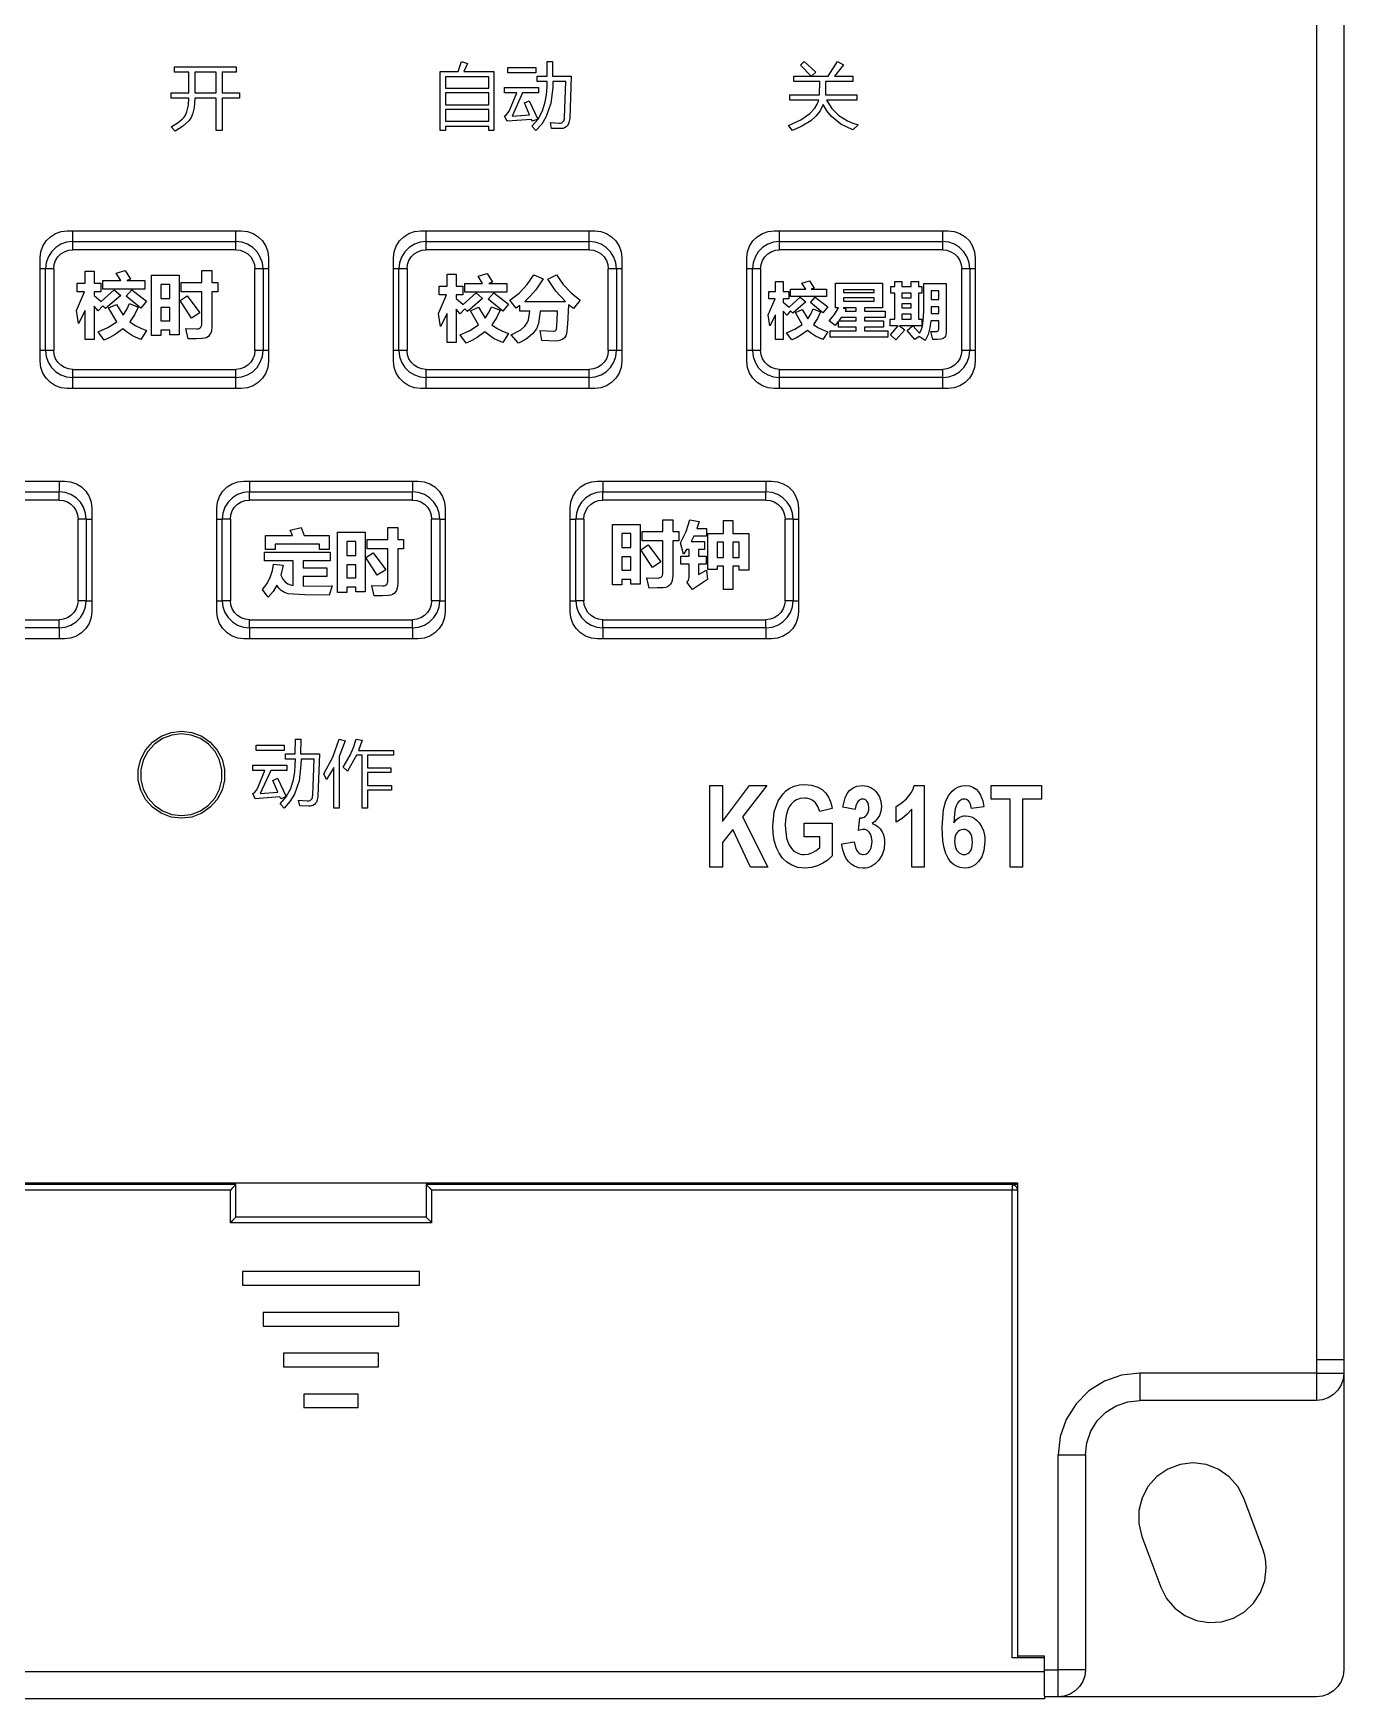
# Model space of a CAD drawing. Header units: millimetres. Extents: x 0 to 75, y 0 to 121.
# Drawn here: x 26.3 to 74.5, y 0 to 61.2 of the extents above; entities that cross this region are included whole.
import ezdxf

# ---------------------------------------------------------------- set-up
doc = ezdxf.new("R2010")
doc.units = ezdxf.units.MM

# ---------------------------------------------------------------- blocks, each defined once
blk = doc.blocks.new('CHINT_4c5fe683b9055cad9b0f251899391779_FACE_0')
at = {"color": 141, "linetype": 'Continuous', "true_color": 0x40d9ff}
for p, q in [((27.75, 53.567), (33.75, 53.567)), ((33.75, 53.267), (27.75, 53.267)), ((40.75, 53.567), (46.75, 53.567)), ((46.75, 53.267), (40.75, 53.267)), ((53.75, 53.567), (59.75, 53.567)), ((59.75, 53.267), (53.75, 53.267)), ((26.75, 49.567), (26.75, 52.567)), ((27.05, 52.567), (27.05, 49.567)), ((34.45, 49.567), (34.45, 52.567)), ((34.75, 52.567), (34.75, 49.567)), ((39.75, 49.567), (39.75, 52.567)), ((40.05, 52.567), (40.05, 49.567)), ((47.45, 49.567), (47.45, 52.567)), ((47.75, 52.567), (47.75, 49.567)), ((52.75, 49.567), (52.75, 52.567)), ((53.05, 52.567), (53.05, 49.567)), ((60.45, 49.567), (60.45, 52.567)), ((60.75, 52.567), (60.75, 49.567)), ((27.75, 48.867), (33.75, 48.867)), ((33.75, 48.567), (27.75, 48.567)), ((40.75, 48.867), (46.75, 48.867)), ((46.75, 48.567), (40.75, 48.567)), ((53.75, 48.867), (59.75, 48.867)), ((59.75, 48.567), (53.75, 48.567)), ((21.25, 44.367), (27.25, 44.367)), ((34.25, 44.367), (40.25, 44.367)), ((47.25, 44.367), (53.25, 44.367)), ((27.25, 44.067), (21.25, 44.067)), ((40.25, 44.067), (34.25, 44.067)), ((53.25, 44.067), (47.25, 44.067)), ((27.95, 40.367), (27.95, 43.367)), ((28.25, 43.367), (28.25, 40.367)), ((33.25, 40.367), (33.25, 43.367)), ((33.55, 43.367), (33.55, 40.367)), ((40.95, 40.367), (40.95, 43.367)), ((41.25, 43.367), (41.25, 40.367)), ((46.25, 40.367), (46.25, 43.367)), ((46.55, 43.367), (46.55, 40.367)), ((53.95, 40.367), (53.95, 43.367)), ((54.25, 43.367), (54.25, 40.367)), ((21.25, 39.667), (27.25, 39.667)), ((27.25, 39.367), (21.25, 39.367)), ((34.25, 39.667), (40.25, 39.667)), ((40.25, 39.367), (34.25, 39.367)), ((47.25, 39.667), (53.25, 39.667)), ((53.25, 39.367), (47.25, 39.367)), ((73.5, 10.967), (67, 10.967)), ((65, 8.967), (65, 1.067)), ((62.5, 1.567), (62.5, 1.5)), ((11, 1), (63.5, 1)), ((64, 0.067), (63.5, 0.067))]:
    blk.add_line(p, q, dxfattribs=at)
for points in [[(74.5, 96.067), (74.5, 95.4), (74.5, 92.067), (74.5, 12.467), (74.5, 11.967)], [(7.5, 11.967), (1, 11.967), (1, 12.467), (1, 92.067), (73.5, 92.067), (73.5, 12.467), (73.5, 11.967), (67, 11.967)], [(43.245, 59.819), (43.245, 57.648), (43.05, 57.648), (43.05, 57.795), (41.465, 57.795), (41.465, 57.648), (41.27, 57.648), (41.27, 59.819), (41.922, 59.819), (42.05, 60.185), (42.27, 60.118), (42.142, 59.819), (43.245, 59.819)], [(45.392, 59.648), (46.081, 59.648), (46.03, 58.088), (46.002, 57.941), (45.973, 57.873), (45.942, 57.826), (45.898, 57.783), (45.844, 57.751), (45.784, 57.731), (45.742, 57.724), (45.699, 57.722), (45.359, 57.729), (45.318, 57.941), (45.641, 57.917), (45.696, 57.922), (45.738, 57.936), (45.77, 57.956), (45.793, 57.98), (45.811, 58.008), (45.824, 58.039), (45.834, 58.084), (45.838, 58.131), (45.885, 59.453), (45.409, 59.453), (45.404, 59.236), (45.341, 58.658), (45.168, 58.163), (45.001, 57.89), (44.79, 57.648), (44.635, 57.813), (44.865, 58.07), (45.03, 58.373), (45.134, 58.702), (45.178, 58.969), (45.196, 59.24), (45.201, 59.453), (44.831, 59.453), (44.831, 59.648), (45.196, 59.648), (45.199, 60.185), (45.398, 60.185), (45.392, 59.648)], [(56.44, 57.927), (56.635, 57.862), (56.445, 57.673), (56.005, 57.891), (55.659, 58.166), (55.487, 58.374), (55.353, 58.609), (55.241, 58.381), (55.084, 58.181), (54.894, 58.011), (54.571, 57.807), (54.224, 57.648), (54.075, 57.837), (54.535, 58.039), (54.867, 58.274), (55.049, 58.48), (55.13, 58.62), (55.188, 58.77), (54.123, 58.77), (54.123, 58.966), (55.221, 58.966), (55.226, 59.453), (54.27, 59.453), (54.27, 59.648), (54.91, 59.648), (54.514, 60.051), (54.654, 60.185), (55.081, 59.798), (54.92, 59.648), (55.532, 59.648), (55.885, 60.185), (56.099, 60.067), (55.776, 59.648), (56.44, 59.648), (56.44, 59.453), (55.444, 59.453), (55.44, 58.966), (56.587, 58.966), (56.587, 58.77), (55.476, 58.77), (55.67, 58.457), (55.935, 58.2), (56.25, 58.008), (56.44, 57.927)], [(33.757, 59.99), (33.757, 59.795), (33.245, 59.795), (33.245, 59.039), (33.879, 59.039), (33.879, 58.844), (33.245, 58.844), (33.245, 57.648), (33.026, 57.648), (33.026, 58.844), (32.244, 58.844), (32.214, 58.482), (32.17, 58.288), (32.106, 58.136), (32.019, 58.007), (31.783, 57.794), (31.514, 57.624), (31.367, 57.789), (31.63, 57.947), (31.778, 58.07), (31.846, 58.145), (31.898, 58.22), (31.953, 58.334), (32.008, 58.586), (32.024, 58.844), (31.367, 58.844), (31.367, 59.039), (32.026, 59.039), (32.026, 59.795), (31.489, 59.795), (31.489, 59.99), (33.757, 59.99)], [(33.026, 59.039), (33.026, 59.795), (32.245, 59.795), (32.245, 59.039), (33.026, 59.039)], [(43.05, 59.624), (41.465, 59.624), (41.465, 59.209), (43.05, 59.209), (43.05, 59.624)], [(43.757, 59.966), (44.782, 59.966), (44.782, 59.77), (43.757, 59.77), (43.757, 59.966)], [(41.465, 58.6), (43.05, 58.6), (43.05, 59.039), (41.465, 59.039), (41.465, 58.6)], [(44.081, 59.039), (43.635, 59.039), (43.635, 59.234), (44.879, 59.234), (44.879, 59.039), (44.3, 59.039), (43.91, 58.185), (44.557, 58.234), (44.367, 58.666), (44.538, 58.746), (44.855, 58.075), (44.66, 57.99), (44.623, 58.063), (43.726, 57.99), (43.635, 58.185), (43.711, 58.241), (43.771, 58.313), (43.818, 58.394), (44.081, 59.039)], [(41.465, 57.99), (43.05, 57.99), (43.05, 58.429), (41.465, 58.429), (41.465, 57.99)], [(27.327, 53.942), (27.55, 53.967), (33.95, 53.967), (34.173, 53.942), (34.384, 53.868), (34.573, 53.749), (34.732, 53.591), (34.851, 53.401), (34.925, 53.19), (34.95, 52.967), (34.95, 49.167), (34.925, 48.945), (34.851, 48.733), (34.732, 48.544), (34.573, 48.385), (34.384, 48.266), (34.173, 48.192), (33.95, 48.167), (27.55, 48.167), (27.327, 48.192), (27.116, 48.266), (26.927, 48.385), (26.768, 48.544), (26.649, 48.733), (26.575, 48.945), (26.55, 49.167), (26.55, 52.967), (26.575, 53.19), (26.649, 53.401), (26.768, 53.591), (26.927, 53.749), (27.116, 53.868), (27.327, 53.942)], [(27.75, 53.567), (27.75, 53.678), (27.75, 53.784), (27.75, 53.879), (27.75, 53.958), (27.75, 53.967)], [(33.75, 53.567), (33.75, 53.678), (33.75, 53.784), (33.75, 53.879), (33.75, 53.958), (33.75, 53.967)], [(40.327, 53.942), (40.55, 53.967), (46.95, 53.967), (47.173, 53.942), (47.384, 53.868), (47.573, 53.749), (47.732, 53.591), (47.851, 53.401), (47.925, 53.19), (47.95, 52.967), (47.95, 49.167), (47.925, 48.945), (47.851, 48.733), (47.732, 48.544), (47.573, 48.385), (47.384, 48.266), (47.173, 48.192), (46.95, 48.167), (40.55, 48.167), (40.327, 48.192), (40.116, 48.266), (39.927, 48.385), (39.768, 48.544), (39.649, 48.733), (39.575, 48.945), (39.55, 49.167), (39.55, 52.967), (39.575, 53.19), (39.649, 53.401), (39.768, 53.591), (39.927, 53.749), (40.116, 53.868), (40.327, 53.942)], [(40.75, 53.567), (40.75, 53.678), (40.75, 53.784), (40.75, 53.879), (40.75, 53.958), (40.75, 53.967)], [(46.75, 53.567), (46.75, 53.678), (46.75, 53.784), (46.75, 53.879), (46.75, 53.958), (46.75, 53.967)], [(53.327, 53.942), (53.55, 53.967), (59.95, 53.967), (60.173, 53.942), (60.384, 53.868), (60.573, 53.749), (60.732, 53.591), (60.851, 53.401), (60.925, 53.19), (60.95, 52.967), (60.95, 49.167), (60.925, 48.945), (60.851, 48.733), (60.732, 48.544), (60.573, 48.385), (60.384, 48.266), (60.173, 48.192), (59.95, 48.167), (53.55, 48.167), (53.327, 48.192), (53.116, 48.266), (52.927, 48.385), (52.768, 48.544), (52.649, 48.733), (52.575, 48.945), (52.55, 49.167), (52.55, 52.967), (52.575, 53.19), (52.649, 53.401), (52.768, 53.591), (52.927, 53.749), (53.116, 53.868), (53.327, 53.942)], [(53.75, 53.567), (53.75, 53.678), (53.75, 53.784), (53.75, 53.879), (53.75, 53.958), (53.75, 53.967)], [(59.75, 53.567), (59.75, 53.678), (59.75, 53.784), (59.75, 53.879), (59.75, 53.958), (59.75, 53.967)], [(27.75, 53.567), (27.527, 53.542), (27.316, 53.468), (27.127, 53.349), (26.968, 53.191), (26.849, 53.001), (26.775, 52.79), (26.75, 52.567)], [(27.05, 52.567), (27.068, 52.723), (27.119, 52.871), (27.203, 53.004), (27.314, 53.114), (27.446, 53.198), (27.594, 53.25), (27.75, 53.267)], [(27.75, 53.267), (27.75, 53.334), (27.75, 53.397), (27.75, 53.454), (27.75, 53.502), (27.75, 53.537), (27.75, 53.56), (27.75, 53.567)], [(34.75, 52.567), (34.725, 52.79), (34.651, 53.001), (34.532, 53.191), (34.373, 53.349), (34.184, 53.468), (33.973, 53.542), (33.75, 53.567)], [(33.75, 53.267), (33.75, 53.334), (33.75, 53.397), (33.75, 53.454), (33.75, 53.502), (33.75, 53.537), (33.75, 53.56), (33.75, 53.567)], [(33.75, 53.267), (33.906, 53.25), (34.054, 53.198), (34.186, 53.114), (34.297, 53.004), (34.381, 52.871), (34.432, 52.723), (34.45, 52.567)], [(40.75, 53.567), (40.527, 53.542), (40.316, 53.468), (40.127, 53.349), (39.968, 53.191), (39.849, 53.001), (39.775, 52.79), (39.75, 52.567)], [(40.05, 52.567), (40.068, 52.723), (40.119, 52.871), (40.203, 53.004), (40.314, 53.114), (40.446, 53.198), (40.594, 53.25), (40.75, 53.267)], [(40.75, 53.267), (40.75, 53.334), (40.75, 53.397), (40.75, 53.454), (40.75, 53.502), (40.75, 53.537), (40.75, 53.56), (40.75, 53.567)], [(47.75, 52.567), (47.725, 52.79), (47.651, 53.001), (47.532, 53.191), (47.373, 53.349), (47.184, 53.468), (46.973, 53.542), (46.75, 53.567)], [(46.75, 53.267), (46.75, 53.334), (46.75, 53.397), (46.75, 53.454), (46.75, 53.502), (46.75, 53.537), (46.75, 53.56), (46.75, 53.567)], [(46.75, 53.267), (46.906, 53.25), (47.054, 53.198), (47.186, 53.114), (47.297, 53.004), (47.381, 52.871), (47.432, 52.723), (47.45, 52.567)], [(53.75, 53.567), (53.527, 53.542), (53.316, 53.468), (53.127, 53.349), (52.968, 53.191), (52.849, 53.001), (52.775, 52.79), (52.75, 52.567)], [(53.05, 52.567), (53.068, 52.723), (53.119, 52.871), (53.203, 53.004), (53.314, 53.114), (53.446, 53.198), (53.594, 53.25), (53.75, 53.267)], [(53.75, 53.267), (53.75, 53.334), (53.75, 53.397), (53.75, 53.454), (53.75, 53.502), (53.75, 53.537), (53.75, 53.56), (53.75, 53.567)], [(60.75, 52.567), (60.725, 52.79), (60.651, 53.001), (60.532, 53.191), (60.373, 53.349), (60.184, 53.468), (59.973, 53.542), (59.75, 53.567)], [(59.75, 53.267), (59.75, 53.334), (59.75, 53.397), (59.75, 53.454), (59.75, 53.502), (59.75, 53.537), (59.75, 53.56), (59.75, 53.567)], [(59.75, 53.267), (59.906, 53.25), (60.054, 53.198), (60.186, 53.114), (60.297, 53.004), (60.381, 52.871), (60.432, 52.723), (60.45, 52.567)], [(26.75, 52.567), (26.639, 52.567), (26.55, 52.567)], [(27.05, 52.567), (26.983, 52.567), (26.92, 52.567), (26.863, 52.567), (26.815, 52.567), (26.78, 52.567), (26.758, 52.567), (26.75, 52.567)], [(27.968, 50.555), (27.885, 51.032), (28.186, 51.726), (27.911, 51.726), (27.911, 52.043), (28.21, 52.043), (28.21, 52.482), (28.536, 52.482), (28.536, 52.043), (28.786, 52.043), (28.786, 51.726), (28.536, 51.726), (28.536, 51.586), (28.795, 51.372), (29.28, 51.799), (29.514, 51.593), (28.961, 51.111), (28.858, 51.213), (28.691, 51.019), (28.536, 51.195), (28.536, 49.97), (28.21, 49.97), (28.21, 51.033), (27.968, 50.555)], [(29.744, 52.14), (30.406, 52.14), (30.406, 51.823), (28.858, 51.823), (28.858, 52.14), (29.515, 52.14), (29.349, 52.406), (29.681, 52.506), (29.874, 52.184), (29.744, 52.14)], [(30.651, 52.336), (31.664, 52.336), (31.664, 50.14), (31.325, 50.14), (31.325, 50.311), (30.99, 50.311), (30.99, 50.116), (30.651, 50.116), (30.651, 52.336)], [(32.868, 52.506), (32.868, 52.067), (33.084, 52.067), (33.084, 51.726), (32.868, 51.726), (32.868, 50.446), (32.849, 50.274), (32.82, 50.193), (32.787, 50.137), (32.739, 50.085), (32.679, 50.044), (32.611, 50.017), (32.517, 50.001), (32.305, 49.996), (31.999, 49.994), (31.911, 50.37), (32.313, 50.36), (32.364, 50.364), (32.405, 50.376), (32.438, 50.396), (32.461, 50.418), (32.477, 50.442), (32.488, 50.469), (32.498, 50.512), (32.5, 50.557), (32.5, 51.726), (31.739, 51.726), (31.739, 52.067), (32.5, 52.067), (32.5, 52.506), (32.868, 52.506)], [(34.75, 52.567), (34.742, 52.567), (34.72, 52.567), (34.685, 52.567), (34.637, 52.567), (34.58, 52.567), (34.517, 52.567), (34.45, 52.567)], [(34.95, 52.567), (34.861, 52.567), (34.75, 52.567)], [(39.75, 52.567), (39.639, 52.567), (39.55, 52.567)], [(40.05, 52.567), (39.983, 52.567), (39.92, 52.567), (39.863, 52.567), (39.815, 52.567), (39.78, 52.567), (39.758, 52.567), (39.75, 52.567)], [(41.851, 51.932), (42.1, 51.932), (42.1, 51.615), (41.851, 51.615), (41.851, 51.475), (42.109, 51.261), (42.594, 51.688), (42.828, 51.482), (42.275, 51), (42.172, 51.102), (42.005, 50.908), (41.851, 51.085), (41.851, 49.859), (41.524, 49.859), (41.524, 50.923), (41.282, 50.444), (41.2, 50.921), (41.501, 51.615), (41.226, 51.615), (41.226, 51.932), (41.524, 51.932), (41.524, 52.371), (41.851, 52.371), (41.851, 51.932)], [(43.058, 52.03), (43.721, 52.03), (43.721, 51.713), (42.172, 51.713), (42.172, 52.03), (42.829, 52.03), (42.664, 52.295), (42.996, 52.396), (43.188, 52.073), (43.058, 52.03)], [(46.081, 51.68), (46.417, 51.414), (46.17, 51.103), (45.986, 51.249), (45.951, 50.534), (45.915, 50.179), (45.883, 50.098), (45.836, 50.031), (45.78, 49.981), (45.698, 49.939), (45.602, 49.915), (45.502, 49.908), (45.002, 49.932), (44.948, 50.298), (45.431, 50.274), (45.465, 50.277), (45.49, 50.285), (45.508, 50.296), (45.521, 50.309), (45.532, 50.325), (45.54, 50.342), (45.572, 50.673), (45.583, 51.005), (44.948, 51.005), (44.88, 50.556), (44.803, 50.367), (44.672, 50.186), (44.479, 50.017), (44.32, 49.917), (44.15, 49.835), (43.883, 50.146), (44.23, 50.329), (44.378, 50.457), (44.466, 50.576), (44.513, 50.698), (44.544, 50.85), (44.561, 51.005), (44.194, 51.005), (44.194, 51.221), (44.063, 51.127), (43.829, 51.414), (44.169, 51.678), (44.466, 51.989), (44.706, 52.347), (45.051, 52.197), (44.788, 51.8), (44.593, 51.575), (44.375, 51.371), (45.88, 51.371), (45.523, 51.752), (45.228, 52.182), (45.547, 52.347), (45.789, 51.993), (46.081, 51.68)], [(47.75, 52.567), (47.742, 52.567), (47.72, 52.567), (47.685, 52.567), (47.637, 52.567), (47.58, 52.567), (47.517, 52.567), (47.45, 52.567)], [(47.95, 52.567), (47.861, 52.567), (47.75, 52.567)], [(52.75, 52.567), (52.639, 52.567), (52.55, 52.567)], [(53.05, 52.567), (52.983, 52.567), (52.92, 52.567), (52.863, 52.567), (52.815, 52.567), (52.78, 52.567), (52.758, 52.567), (52.75, 52.567)], [(53.88, 51.346), (54.1, 51.164), (54.512, 51.527), (54.711, 51.352), (54.241, 50.942), (54.154, 51.029), (54.012, 50.864), (53.88, 51.014), (53.88, 49.972), (53.603, 49.972), (53.603, 50.876), (53.397, 50.47), (53.327, 50.875), (53.583, 51.465), (53.349, 51.465), (53.349, 51.734), (53.603, 51.734), (53.603, 52.107), (53.88, 52.107), (53.88, 51.734), (54.093, 51.734), (54.093, 51.465), (53.88, 51.465), (53.88, 51.346)], [(54.907, 51.817), (55.47, 51.817), (55.47, 51.548), (54.154, 51.548), (54.154, 51.817), (54.712, 51.817), (54.571, 52.043), (54.853, 52.128), (55.017, 51.854), (54.907, 51.817)], [(55.802, 52.045), (57.536, 52.045), (57.536, 51.133), (56.869, 51.133), (56.869, 51.009), (57.63, 51.009), (57.63, 50.781), (56.869, 50.781), (56.869, 50.656), (57.569, 50.656), (57.569, 50.428), (56.869, 50.428), (56.869, 50.283), (57.726, 50.283), (57.726, 50.055), (55.614, 50.055), (55.614, 50.283), (56.563, 50.283), (56.563, 50.428), (55.921, 50.428), (55.921, 50.646), (55.789, 50.487), (55.571, 50.65), (55.766, 50.889), (55.913, 51.133), (55.802, 51.133), (55.802, 52.045)], [(58.251, 51.921), (58.586, 51.921), (58.586, 52.107), (58.859, 52.107), (58.859, 51.921), (58.984, 51.921), (58.984, 51.672), (58.859, 51.672), (58.859, 50.718), (58.984, 50.718), (58.984, 50.47), (58.654, 50.47), (58.895, 50.197), (58.955, 50.308), (59.003, 50.462), (59.034, 50.657), (59.052, 51.014), (59.052, 52.024), (59.876, 52.024), (59.876, 50.222), (59.866, 50.136), (59.852, 50.095), (59.83, 50.058), (59.803, 50.03), (59.772, 50.009), (59.738, 49.994), (59.678, 49.982), (59.561, 49.975), (59.382, 49.972), (59.316, 50.262), (59.506, 50.262), (59.534, 50.265), (59.557, 50.272), (59.572, 50.281), (59.584, 50.293), (59.593, 50.307), (59.599, 50.322), (59.603, 50.344), (59.605, 50.366), (59.605, 50.656), (59.31, 50.656), (59.279, 50.404), (59.211, 50.159), (59.1, 49.931), (58.889, 50.083), (58.73, 49.972), (58.444, 50.299), (58.643, 50.47), (58.161, 50.47), (58.358, 50.32), (58.03, 49.951), (57.825, 50.137), (58.118, 50.47), (57.816, 50.47), (57.816, 50.718), (57.985, 50.718), (57.985, 51.672), (57.845, 51.672), (57.845, 51.921), (57.985, 51.921), (57.985, 52.107), (58.251, 52.107), (58.251, 51.921)], [(60.75, 52.567), (60.742, 52.567), (60.72, 52.567), (60.685, 52.567), (60.637, 52.567), (60.58, 52.567), (60.517, 52.567), (60.45, 52.567)], [(60.95, 52.567), (60.861, 52.567), (60.75, 52.567)], [(30.26, 51.116), (29.717, 51.561), (29.923, 51.799), (30.468, 51.378), (30.26, 51.116)], [(31.325, 51.994), (30.99, 51.994), (30.99, 51.482), (31.325, 51.482), (31.325, 51.994)], [(32.117, 50.75), (31.698, 51.402), (31.965, 51.579), (32.428, 50.953), (32.117, 50.75)], [(43.574, 51.005), (43.031, 51.45), (43.237, 51.688), (43.782, 51.268), (43.574, 51.005)], [(55.345, 50.946), (54.884, 51.325), (55.059, 51.527), (55.522, 51.169), (55.345, 50.946)], [(56.104, 51.796), (56.104, 51.693), (57.234, 51.693), (57.234, 51.796), (56.104, 51.796)], [(57.234, 51.506), (56.104, 51.506), (56.104, 51.382), (57.234, 51.382), (57.234, 51.506)], [(58.586, 51.506), (58.586, 51.672), (58.251, 51.672), (58.251, 51.506), (58.586, 51.506)], [(59.323, 51.755), (59.323, 51.444), (59.605, 51.444), (59.605, 51.755), (59.323, 51.755)], [(29.362, 51.262), (29.611, 50.859), (29.741, 51.067), (29.84, 51.287), (30.157, 51.163), (30.023, 50.874), (29.852, 50.615), (30.042, 50.484), (30.25, 50.382), (30.468, 50.305), (30.257, 49.97), (29.943, 50.11), (29.762, 50.225), (29.596, 50.362), (29.308, 50.147), (29.112, 50.037), (28.907, 49.945), (28.688, 50.256), (29.043, 50.407), (29.367, 50.616), (29.066, 51.129), (29.362, 51.262)], [(30.99, 50.653), (31.325, 50.653), (31.325, 51.14), (30.99, 51.14), (30.99, 50.653)], [(43.782, 50.194), (43.572, 49.859), (43.258, 49.999), (43.077, 50.114), (42.911, 50.251), (42.622, 50.037), (42.426, 49.927), (42.221, 49.835), (42.002, 50.146), (42.358, 50.296), (42.681, 50.505), (42.38, 51.018), (42.677, 51.152), (42.926, 50.748), (43.055, 50.956), (43.155, 51.176), (43.471, 51.053), (43.337, 50.764), (43.166, 50.504), (43.357, 50.373), (43.564, 50.271), (43.782, 50.194)], [(55.522, 50.257), (55.343, 49.972), (55.076, 50.091), (54.922, 50.189), (54.781, 50.305), (54.536, 50.123), (54.37, 50.03), (54.195, 49.951), (54.009, 50.216), (54.311, 50.344), (54.587, 50.521), (54.331, 50.957), (54.582, 51.071), (54.794, 50.728), (54.904, 50.904), (54.989, 51.092), (55.258, 50.987), (55.144, 50.741), (54.999, 50.52), (55.161, 50.409), (55.337, 50.322), (55.522, 50.257)], [(56.161, 51.009), (56.563, 51.009), (56.563, 51.133), (56.085, 51.133), (56.205, 51.086), (56.161, 51.009)], [(58.586, 51.133), (58.586, 51.278), (58.251, 51.278), (58.251, 51.133), (58.586, 51.133)], [(58.586, 50.718), (58.586, 50.905), (58.251, 50.905), (58.251, 50.718), (58.586, 50.718)], [(59.605, 50.926), (59.605, 51.174), (59.323, 51.174), (59.321, 50.926), (59.605, 50.926)], [(56.563, 50.656), (56.563, 50.781), (56.019, 50.781), (55.926, 50.656), (56.563, 50.656)], [(26.75, 49.567), (26.639, 49.567), (26.55, 49.567)], [(26.75, 49.567), (26.775, 49.345), (26.849, 49.133), (26.968, 48.944), (27.127, 48.785), (27.316, 48.666), (27.527, 48.592), (27.75, 48.567)], [(27.05, 49.567), (26.983, 49.567), (26.92, 49.567), (26.863, 49.567), (26.815, 49.567), (26.78, 49.567), (26.758, 49.567), (26.75, 49.567)], [(27.75, 48.867), (27.594, 48.885), (27.446, 48.936), (27.314, 49.02), (27.203, 49.131), (27.119, 49.263), (27.068, 49.411), (27.05, 49.567)], [(33.75, 48.567), (33.973, 48.592), (34.184, 48.666), (34.373, 48.785), (34.532, 48.944), (34.651, 49.133), (34.725, 49.345), (34.75, 49.567)], [(34.45, 49.567), (34.432, 49.411), (34.381, 49.263), (34.297, 49.131), (34.186, 49.02), (34.054, 48.936), (33.906, 48.885), (33.75, 48.867)], [(34.75, 49.567), (34.742, 49.567), (34.72, 49.567), (34.685, 49.567), (34.637, 49.567), (34.58, 49.567), (34.517, 49.567), (34.45, 49.567)], [(34.95, 49.567), (34.861, 49.567), (34.75, 49.567)], [(39.75, 49.567), (39.639, 49.567), (39.55, 49.567)], [(39.75, 49.567), (39.775, 49.345), (39.849, 49.133), (39.968, 48.944), (40.127, 48.785), (40.316, 48.666), (40.527, 48.592), (40.75, 48.567)], [(40.05, 49.567), (39.983, 49.567), (39.92, 49.567), (39.863, 49.567), (39.815, 49.567), (39.78, 49.567), (39.758, 49.567), (39.75, 49.567)], [(40.75, 48.867), (40.594, 48.885), (40.446, 48.936), (40.314, 49.02), (40.203, 49.131), (40.119, 49.263), (40.068, 49.411), (40.05, 49.567)], [(46.75, 48.567), (46.973, 48.592), (47.184, 48.666), (47.373, 48.785), (47.532, 48.944), (47.651, 49.133), (47.725, 49.345), (47.75, 49.567)], [(47.45, 49.567), (47.432, 49.411), (47.381, 49.263), (47.297, 49.131), (47.186, 49.02), (47.054, 48.936), (46.906, 48.885), (46.75, 48.867)], [(47.75, 49.567), (47.742, 49.567), (47.72, 49.567), (47.685, 49.567), (47.637, 49.567), (47.58, 49.567), (47.517, 49.567), (47.45, 49.567)], [(47.95, 49.567), (47.861, 49.567), (47.75, 49.567)], [(52.75, 49.567), (52.639, 49.567), (52.55, 49.567)], [(52.75, 49.567), (52.775, 49.345), (52.849, 49.133), (52.968, 48.944), (53.127, 48.785), (53.316, 48.666), (53.527, 48.592), (53.75, 48.567)], [(53.05, 49.567), (52.983, 49.567), (52.92, 49.567), (52.863, 49.567), (52.815, 49.567), (52.78, 49.567), (52.758, 49.567), (52.75, 49.567)], [(53.75, 48.867), (53.594, 48.885), (53.446, 48.936), (53.314, 49.02), (53.203, 49.131), (53.119, 49.263), (53.068, 49.411), (53.05, 49.567)], [(59.75, 48.567), (59.973, 48.592), (60.184, 48.666), (60.373, 48.785), (60.532, 48.944), (60.651, 49.133), (60.725, 49.345), (60.75, 49.567)], [(60.45, 49.567), (60.432, 49.411), (60.381, 49.263), (60.297, 49.131), (60.186, 49.02), (60.054, 48.936), (59.906, 48.885), (59.75, 48.867)], [(60.75, 49.567), (60.742, 49.567), (60.72, 49.567), (60.685, 49.567), (60.637, 49.567), (60.58, 49.567), (60.517, 49.567), (60.45, 49.567)], [(60.95, 49.567), (60.861, 49.567), (60.75, 49.567)], [(27.75, 48.567), (27.75, 48.575), (27.75, 48.597), (27.75, 48.633), (27.75, 48.68), (27.75, 48.737), (27.75, 48.8), (27.75, 48.867)], [(27.75, 48.167), (27.75, 48.176), (27.75, 48.255), (27.75, 48.35), (27.75, 48.456), (27.75, 48.567)], [(33.75, 48.567), (33.75, 48.575), (33.75, 48.597), (33.75, 48.633), (33.75, 48.68), (33.75, 48.737), (33.75, 48.8), (33.75, 48.867)], [(33.75, 48.167), (33.75, 48.176), (33.75, 48.255), (33.75, 48.35), (33.75, 48.456), (33.75, 48.567)], [(40.75, 48.567), (40.75, 48.575), (40.75, 48.597), (40.75, 48.633), (40.75, 48.68), (40.75, 48.737), (40.75, 48.8), (40.75, 48.867)], [(40.75, 48.167), (40.75, 48.176), (40.75, 48.255), (40.75, 48.35), (40.75, 48.456), (40.75, 48.567)], [(46.75, 48.567), (46.75, 48.575), (46.75, 48.597), (46.75, 48.633), (46.75, 48.68), (46.75, 48.737), (46.75, 48.8), (46.75, 48.867)], [(46.75, 48.167), (46.75, 48.176), (46.75, 48.255), (46.75, 48.35), (46.75, 48.456), (46.75, 48.567)], [(53.75, 48.567), (53.75, 48.575), (53.75, 48.597), (53.75, 48.633), (53.75, 48.68), (53.75, 48.737), (53.75, 48.8), (53.75, 48.867)], [(53.75, 48.167), (53.75, 48.176), (53.75, 48.255), (53.75, 48.35), (53.75, 48.456), (53.75, 48.567)], [(59.75, 48.567), (59.75, 48.575), (59.75, 48.597), (59.75, 48.633), (59.75, 48.68), (59.75, 48.737), (59.75, 48.8), (59.75, 48.867)], [(59.75, 48.167), (59.75, 48.176), (59.75, 48.255), (59.75, 48.35), (59.75, 48.456), (59.75, 48.567)], [(27.673, 38.992), (27.45, 38.967), (21.05, 38.967)], [(21.05, 44.767), (27.45, 44.767), (27.673, 44.742), (27.884, 44.668), (28.073, 44.549), (28.232, 44.391), (28.351, 44.201), (28.425, 43.99), (28.45, 43.767), (28.45, 39.967), (28.425, 39.745), (28.351, 39.533), (28.232, 39.344), (28.073, 39.185), (27.884, 39.066), (27.673, 38.992)], [(27.25, 44.767), (27.25, 44.758), (27.25, 44.679), (27.25, 44.584), (27.25, 44.478), (27.25, 44.367)], [(40.673, 38.992), (40.45, 38.967), (34.05, 38.967), (33.827, 38.992), (33.616, 39.066), (33.427, 39.185), (33.268, 39.344), (33.149, 39.533), (33.075, 39.745), (33.05, 39.967), (33.05, 43.767), (33.075, 43.99), (33.149, 44.201), (33.268, 44.391), (33.427, 44.549), (33.616, 44.668), (33.827, 44.742), (34.05, 44.767), (40.45, 44.767), (40.673, 44.742), (40.884, 44.668), (41.073, 44.549), (41.232, 44.391), (41.351, 44.201), (41.425, 43.99), (41.45, 43.767), (41.45, 39.967), (41.425, 39.745), (41.351, 39.533), (41.232, 39.344), (41.073, 39.185), (40.884, 39.066), (40.673, 38.992)], [(34.25, 44.767), (34.25, 44.758), (34.25, 44.679), (34.25, 44.584), (34.25, 44.478), (34.25, 44.367)], [(40.25, 44.767), (40.25, 44.758), (40.25, 44.679), (40.25, 44.584), (40.25, 44.478), (40.25, 44.367)], [(53.673, 38.992), (53.45, 38.967), (47.05, 38.967), (46.827, 38.992), (46.616, 39.066), (46.427, 39.185), (46.268, 39.344), (46.149, 39.533), (46.075, 39.745), (46.05, 39.967), (46.05, 43.767), (46.075, 43.99), (46.149, 44.201), (46.268, 44.391), (46.427, 44.549), (46.616, 44.668), (46.827, 44.742), (47.05, 44.767), (53.45, 44.767), (53.673, 44.742), (53.884, 44.668), (54.073, 44.549), (54.232, 44.391), (54.351, 44.201), (54.425, 43.99), (54.45, 43.767), (54.45, 39.967), (54.425, 39.745), (54.351, 39.533), (54.232, 39.344), (54.073, 39.185), (53.884, 39.066), (53.673, 38.992)], [(47.25, 44.767), (47.25, 44.758), (47.25, 44.679), (47.25, 44.584), (47.25, 44.478), (47.25, 44.367)], [(53.25, 44.767), (53.25, 44.758), (53.25, 44.679), (53.25, 44.584), (53.25, 44.478), (53.25, 44.367)], [(28.25, 43.367), (28.225, 43.59), (28.151, 43.801), (28.032, 43.991), (27.873, 44.149), (27.684, 44.268), (27.473, 44.342), (27.25, 44.367)], [(27.25, 44.067), (27.25, 44.134), (27.25, 44.197), (27.25, 44.254), (27.25, 44.302), (27.25, 44.337), (27.25, 44.36), (27.25, 44.367)], [(34.25, 44.367), (34.027, 44.342), (33.816, 44.268), (33.627, 44.149), (33.468, 43.991), (33.349, 43.801), (33.275, 43.59), (33.25, 43.367)], [(34.25, 44.067), (34.25, 44.134), (34.25, 44.197), (34.25, 44.254), (34.25, 44.302), (34.25, 44.337), (34.25, 44.36), (34.25, 44.367)], [(41.25, 43.367), (41.225, 43.59), (41.151, 43.801), (41.032, 43.991), (40.873, 44.149), (40.684, 44.268), (40.473, 44.342), (40.25, 44.367)], [(40.25, 44.067), (40.25, 44.134), (40.25, 44.197), (40.25, 44.254), (40.25, 44.302), (40.25, 44.337), (40.25, 44.36), (40.25, 44.367)], [(47.25, 44.367), (47.027, 44.342), (46.816, 44.268), (46.627, 44.149), (46.468, 43.991), (46.349, 43.801), (46.275, 43.59), (46.25, 43.367)], [(47.25, 44.067), (47.25, 44.134), (47.25, 44.197), (47.25, 44.254), (47.25, 44.302), (47.25, 44.337), (47.25, 44.36), (47.25, 44.367)], [(54.25, 43.367), (54.225, 43.59), (54.151, 43.801), (54.032, 43.991), (53.873, 44.149), (53.684, 44.268), (53.473, 44.342), (53.25, 44.367)], [(53.25, 44.067), (53.25, 44.134), (53.25, 44.197), (53.25, 44.254), (53.25, 44.302), (53.25, 44.337), (53.25, 44.36), (53.25, 44.367)], [(27.25, 44.067), (27.406, 44.05), (27.554, 43.998), (27.686, 43.914), (27.797, 43.804), (27.881, 43.671), (27.932, 43.523), (27.95, 43.367)], [(33.55, 43.367), (33.568, 43.523), (33.619, 43.671), (33.703, 43.804), (33.814, 43.914), (33.946, 43.998), (34.094, 44.05), (34.25, 44.067)], [(40.25, 44.067), (40.406, 44.05), (40.554, 43.998), (40.686, 43.914), (40.797, 43.804), (40.881, 43.671), (40.932, 43.523), (40.95, 43.367)], [(46.55, 43.367), (46.568, 43.523), (46.619, 43.671), (46.703, 43.804), (46.814, 43.914), (46.946, 43.998), (47.094, 44.05), (47.25, 44.067)], [(53.25, 44.067), (53.406, 44.05), (53.554, 43.998), (53.686, 43.914), (53.797, 43.804), (53.881, 43.671), (53.932, 43.523), (53.95, 43.367)], [(28.25, 43.367), (28.242, 43.367), (28.22, 43.367), (28.185, 43.367), (28.137, 43.367), (28.08, 43.367), (28.017, 43.367), (27.95, 43.367)], [(28.25, 43.367), (28.361, 43.367), (28.45, 43.367)], [(33.05, 43.367), (33.139, 43.367), (33.25, 43.367)], [(33.55, 43.367), (33.483, 43.367), (33.42, 43.367), (33.363, 43.367), (33.315, 43.367), (33.28, 43.367), (33.258, 43.367), (33.25, 43.367)], [(35.196, 42.447), (35.196, 42.252), (34.841, 42.252), (34.841, 42.764), (35.832, 42.764), (35.754, 42.964), (36.148, 43.057), (36.258, 42.764), (37.187, 42.764), (37.187, 42.252), (36.832, 42.252), (36.832, 42.447), (35.196, 42.447)], [(38.501, 40.691), (38.162, 40.691), (38.162, 40.862), (37.827, 40.862), (37.827, 40.667), (37.488, 40.667), (37.488, 42.886), (38.501, 42.886), (38.501, 40.691)], [(39.705, 43.057), (39.705, 42.618), (39.921, 42.618), (39.921, 42.276), (39.705, 42.276), (39.705, 40.997), (39.686, 40.825), (39.657, 40.743), (39.624, 40.688), (39.576, 40.636), (39.515, 40.594), (39.448, 40.567), (39.354, 40.552), (39.142, 40.546), (38.835, 40.545), (38.748, 40.921), (39.149, 40.91), (39.201, 40.915), (39.242, 40.927), (39.275, 40.946), (39.298, 40.968), (39.314, 40.993), (39.325, 41.02), (39.335, 41.063), (39.337, 41.107), (39.337, 42.276), (38.576, 42.276), (38.576, 42.618), (39.337, 42.618), (39.337, 43.057), (39.705, 43.057)], [(41.25, 43.367), (41.242, 43.367), (41.22, 43.367), (41.185, 43.367), (41.137, 43.367), (41.08, 43.367), (41.017, 43.367), (40.95, 43.367)], [(41.25, 43.367), (41.361, 43.367), (41.45, 43.367)], [(46.05, 43.367), (46.139, 43.367), (46.25, 43.367)], [(46.55, 43.367), (46.483, 43.367), (46.42, 43.367), (46.363, 43.367), (46.315, 43.367), (46.28, 43.367), (46.258, 43.367), (46.25, 43.367)], [(47.605, 40.954), (47.605, 43.174), (48.619, 43.174), (48.619, 40.978), (48.279, 40.978), (48.279, 41.149), (47.945, 41.149), (47.945, 40.954), (47.605, 40.954)], [(48.866, 41.208), (49.267, 41.198), (49.319, 41.202), (49.359, 41.214), (49.393, 41.234), (49.416, 41.256), (49.432, 41.28), (49.443, 41.307), (49.452, 41.35), (49.455, 41.395), (49.455, 42.564), (48.694, 42.564), (48.694, 42.905), (49.455, 42.905), (49.455, 43.344), (49.823, 43.344), (49.823, 42.905), (50.039, 42.905), (50.039, 42.564), (49.823, 42.564), (49.823, 41.284), (49.804, 41.112), (49.775, 41.031), (49.742, 40.975), (49.693, 40.923), (49.633, 40.882), (49.565, 40.854), (49.472, 40.839), (49.26, 40.834), (48.953, 40.832), (48.866, 41.208)], [(50.42, 41.224), (50.422, 41.283), (50.422, 41.71), (50.121, 41.71), (50.121, 42.003), (50.422, 42.003), (50.422, 42.247), (50.33, 42.247), (50.214, 42.076), (50.111, 42.491), (50.31, 42.905), (50.443, 43.344), (50.79, 43.277), (50.706, 43.027), (51.06, 43.027), (51.06, 42.735), (50.591, 42.735), (50.499, 42.539), (50.988, 42.539), (50.988, 42.247), (50.772, 42.247), (50.772, 42.003), (51.045, 42.003), (51.045, 41.71), (50.772, 41.71), (50.772, 41.328), (51.065, 41.491), (51.096, 41.149), (50.543, 40.783), (50.342, 41.046), (50.383, 41.102), (50.409, 41.166), (50.42, 41.224)], [(51.685, 42.832), (51.685, 43.32), (52.035, 43.32), (52.035, 42.832), (52.614, 42.832), (52.614, 41.491), (52.269, 41.491), (52.269, 41.637), (52.035, 41.637), (52.035, 40.783), (51.685, 40.783), (51.685, 41.637), (51.451, 41.637), (51.451, 41.515), (51.106, 41.515), (51.106, 42.832), (51.685, 42.832)], [(54.25, 43.367), (54.242, 43.367), (54.22, 43.367), (54.185, 43.367), (54.137, 43.367), (54.08, 43.367), (54.017, 43.367), (53.95, 43.367)], [(54.25, 43.367), (54.361, 43.367), (54.45, 43.367)], [(38.162, 42.545), (37.827, 42.545), (37.827, 42.032), (38.162, 42.032), (38.162, 42.545)], [(48.279, 42.832), (47.945, 42.832), (47.945, 42.32), (48.279, 42.32), (48.279, 42.832)], [(48.92, 42.417), (49.383, 41.791), (49.072, 41.588), (48.652, 42.24), (48.92, 42.417)], [(51.451, 41.954), (51.685, 41.954), (51.685, 42.515), (51.451, 42.515), (51.451, 41.954)], [(52.269, 42.515), (52.035, 42.515), (52.035, 41.954), (52.269, 41.954), (52.269, 42.515)], [(35.096, 41.481), (35.141, 41.715), (35.486, 41.674), (35.403, 41.306), (35.482, 41.155), (35.563, 41.062), (35.667, 40.987), (35.763, 40.946), (35.864, 40.922), (35.864, 41.837), (34.8, 41.837), (34.8, 42.154), (37.225, 42.154), (37.225, 41.837), (36.232, 41.837), (36.232, 41.569), (37.092, 41.569), (37.092, 41.252), (36.232, 41.252), (36.232, 40.901), (37.29, 40.91), (37.179, 40.569), (36.272, 40.578), (35.671, 40.623), (35.546, 40.667), (35.423, 40.742), (35.333, 40.83), (35.263, 40.934), (35.122, 40.701), (34.944, 40.496), (34.73, 40.782), (34.901, 41.003), (35.024, 41.254), (35.096, 41.481)], [(37.827, 41.203), (38.162, 41.203), (38.162, 41.691), (37.827, 41.691), (37.827, 41.203)], [(38.954, 41.301), (38.535, 41.952), (38.802, 42.13), (39.265, 41.504), (38.954, 41.301)], [(47.945, 41.491), (48.279, 41.491), (48.279, 41.978), (47.945, 41.978), (47.945, 41.491)], [(27.25, 39.367), (27.473, 39.392), (27.684, 39.466), (27.873, 39.585), (28.032, 39.744), (28.151, 39.933), (28.225, 40.145), (28.25, 40.367)], [(27.95, 40.367), (27.932, 40.211), (27.881, 40.063), (27.797, 39.931), (27.686, 39.82), (27.554, 39.736), (27.406, 39.685), (27.25, 39.667)], [(28.25, 40.367), (28.242, 40.367), (28.22, 40.367), (28.185, 40.367), (28.137, 40.367), (28.08, 40.367), (28.017, 40.367), (27.95, 40.367)], [(28.25, 40.367), (28.361, 40.367), (28.45, 40.367)], [(33.05, 40.367), (33.139, 40.367), (33.25, 40.367)], [(33.25, 40.367), (33.275, 40.145), (33.349, 39.933), (33.468, 39.744), (33.627, 39.585), (33.816, 39.466), (34.027, 39.392), (34.25, 39.367)], [(33.55, 40.367), (33.483, 40.367), (33.42, 40.367), (33.363, 40.367), (33.315, 40.367), (33.28, 40.367), (33.258, 40.367), (33.25, 40.367)], [(34.25, 39.667), (34.094, 39.685), (33.946, 39.736), (33.814, 39.82), (33.703, 39.931), (33.619, 40.063), (33.568, 40.211), (33.55, 40.367)], [(40.25, 39.367), (40.473, 39.392), (40.684, 39.466), (40.873, 39.585), (41.032, 39.744), (41.151, 39.933), (41.225, 40.145), (41.25, 40.367)], [(40.95, 40.367), (40.932, 40.211), (40.881, 40.063), (40.797, 39.931), (40.686, 39.82), (40.554, 39.736), (40.406, 39.685), (40.25, 39.667)], [(41.25, 40.367), (41.242, 40.367), (41.22, 40.367), (41.185, 40.367), (41.137, 40.367), (41.08, 40.367), (41.017, 40.367), (40.95, 40.367)], [(41.25, 40.367), (41.361, 40.367), (41.45, 40.367)], [(46.05, 40.367), (46.139, 40.367), (46.25, 40.367)], [(46.25, 40.367), (46.275, 40.145), (46.349, 39.933), (46.468, 39.744), (46.627, 39.585), (46.816, 39.466), (47.027, 39.392), (47.25, 39.367)], [(46.55, 40.367), (46.483, 40.367), (46.42, 40.367), (46.363, 40.367), (46.315, 40.367), (46.28, 40.367), (46.258, 40.367), (46.25, 40.367)], [(47.25, 39.667), (47.094, 39.685), (46.946, 39.736), (46.814, 39.82), (46.703, 39.931), (46.619, 40.063), (46.568, 40.211), (46.55, 40.367)], [(53.25, 39.367), (53.473, 39.392), (53.684, 39.466), (53.873, 39.585), (54.032, 39.744), (54.151, 39.933), (54.225, 40.145), (54.25, 40.367)], [(53.95, 40.367), (53.932, 40.211), (53.881, 40.063), (53.797, 39.931), (53.686, 39.82), (53.554, 39.736), (53.406, 39.685), (53.25, 39.667)], [(54.25, 40.367), (54.242, 40.367), (54.22, 40.367), (54.185, 40.367), (54.137, 40.367), (54.08, 40.367), (54.017, 40.367), (53.95, 40.367)], [(54.25, 40.367), (54.361, 40.367), (54.45, 40.367)], [(27.25, 39.367), (27.25, 39.375), (27.25, 39.397), (27.25, 39.433), (27.25, 39.48), (27.25, 39.537), (27.25, 39.6), (27.25, 39.667)], [(27.25, 39.367), (27.25, 39.256), (27.25, 39.15), (27.25, 39.055), (27.25, 38.976), (27.25, 38.967)], [(34.25, 39.367), (34.25, 39.375), (34.25, 39.397), (34.25, 39.433), (34.25, 39.48), (34.25, 39.537), (34.25, 39.6), (34.25, 39.667)], [(34.25, 39.367), (34.25, 39.256), (34.25, 39.15), (34.25, 39.055), (34.25, 38.976), (34.25, 38.967)], [(40.25, 39.367), (40.25, 39.375), (40.25, 39.397), (40.25, 39.433), (40.25, 39.48), (40.25, 39.537), (40.25, 39.6), (40.25, 39.667)], [(40.25, 39.367), (40.25, 39.256), (40.25, 39.15), (40.25, 39.055), (40.25, 38.976), (40.25, 38.967)], [(47.25, 39.367), (47.25, 39.375), (47.25, 39.397), (47.25, 39.433), (47.25, 39.48), (47.25, 39.537), (47.25, 39.6), (47.25, 39.667)], [(47.25, 39.367), (47.25, 39.256), (47.25, 39.15), (47.25, 39.055), (47.25, 38.976), (47.25, 38.967)], [(53.25, 39.367), (53.25, 39.375), (53.25, 39.397), (53.25, 39.433), (53.25, 39.48), (53.25, 39.537), (53.25, 39.6), (53.25, 39.667)], [(53.25, 39.367), (53.25, 39.256), (53.25, 39.15), (53.25, 39.055), (53.25, 38.976), (53.25, 38.967)], [(32.133, 32.414), (31.75, 32.367), (31.367, 32.414), (31.006, 32.55), (30.689, 32.77), (30.433, 33.058), (30.254, 33.4), (30.162, 33.774), (30.162, 34.16), (30.254, 34.535), (30.433, 34.876), (30.689, 35.165), (31.006, 35.384), (31.367, 35.521), (31.75, 35.567), (32.133, 35.521), (32.494, 35.384), (32.811, 35.165), (33.067, 34.876), (33.246, 34.535), (33.338, 34.16), (33.338, 33.774), (33.246, 33.4), (33.067, 33.058), (32.811, 32.77), (32.494, 32.55), (32.133, 32.414)], [(32.109, 35.424), (31.75, 35.467), (31.391, 35.424), (31.053, 35.295), (30.755, 35.09), (30.516, 34.819), (30.347, 34.499), (30.261, 34.148), (30.261, 33.786), (30.347, 33.435), (30.516, 33.115), (30.755, 32.844), (31.053, 32.639), (31.391, 32.511), (31.75, 32.467), (32.109, 32.511), (32.447, 32.639), (32.745, 32.844), (32.984, 33.115), (33.153, 33.435), (33.239, 33.786), (33.239, 34.148), (33.153, 34.499), (32.984, 34.819), (32.745, 35.09), (32.447, 35.295), (32.109, 35.424)], [(34.499, 35.056), (35.523, 35.056), (35.523, 34.861), (34.499, 34.861), (34.499, 35.056)], [(36.483, 32.815), (36.44, 32.812), (36.1, 32.82), (36.06, 33.032), (36.382, 33.007), (36.437, 33.013), (36.48, 33.027), (36.511, 33.046), (36.534, 33.07), (36.552, 33.099), (36.565, 33.13), (36.575, 33.175), (36.579, 33.222), (36.626, 34.544), (36.15, 34.544), (36.145, 34.327), (36.082, 33.748), (35.909, 33.254), (35.742, 32.98), (35.531, 32.739), (35.377, 32.904), (35.606, 33.161), (35.771, 33.464), (35.875, 33.792), (35.92, 34.06), (35.938, 34.331), (35.943, 34.544), (35.572, 34.544), (35.572, 34.739), (35.938, 34.739), (35.94, 35.276), (36.139, 35.276), (36.133, 34.739), (36.822, 34.739), (36.771, 33.178), (36.743, 33.032), (36.714, 32.963), (36.683, 32.917), (36.639, 32.874), (36.585, 32.842), (36.525, 32.822), (36.483, 32.815)], [(37.084, 33.788), (36.986, 34.007), (37.316, 34.62), (37.547, 35.276), (37.767, 35.214), (37.547, 34.64), (37.547, 32.739), (37.352, 32.739), (37.352, 34.238), (37.084, 33.788)], [(38.181, 35.276), (38.401, 35.237), (38.267, 34.861), (39.547, 34.861), (39.547, 34.69), (38.596, 34.69), (38.596, 34.227), (39.45, 34.227), (39.45, 34.056), (38.596, 34.056), (38.596, 33.568), (39.474, 33.568), (39.474, 33.398), (38.596, 33.398), (38.596, 32.739), (38.401, 32.739), (38.401, 34.69), (38.19, 34.69), (37.858, 34.105), (37.694, 34.252), (37.956, 34.685), (38.083, 34.975), (38.181, 35.276)], [(34.377, 34.324), (35.621, 34.324), (35.621, 34.129), (35.041, 34.129), (34.651, 33.276), (35.298, 33.324), (35.108, 33.757), (35.279, 33.837), (35.596, 33.165), (35.401, 33.081), (35.364, 33.154), (34.467, 33.081), (34.377, 33.276), (34.452, 33.332), (34.512, 33.403), (34.559, 33.485), (34.822, 34.129), (34.377, 34.129), (34.377, 34.324)], [(52.686, 30.573), (52.028, 31.96), (51.651, 31.477), (51.651, 30.573), (51.189, 30.573), (51.189, 33.573), (51.651, 33.573), (51.651, 32.243), (52.639, 33.573), (53.285, 33.573), (52.389, 32.423), (53.324, 30.573), (52.686, 30.573)], [(54.73, 33.109), (54.671, 33.111), (54.504, 33.093), (54.375, 33.047), (54.269, 32.979), (54.178, 32.891), (54.105, 32.788), (54.049, 32.674), (53.999, 32.513), (53.968, 32.311), (53.959, 32.107), (54.008, 31.633), (54.088, 31.408), (54.185, 31.258), (54.28, 31.163), (54.391, 31.092), (54.507, 31.051), (54.58, 31.038), (54.654, 31.034), (54.809, 31.054), (54.957, 31.107), (55.092, 31.186), (55.163, 31.238), (55.228, 31.297), (55.228, 31.688), (54.651, 31.688), (54.651, 32.188), (55.689, 32.188), (55.689, 30.983), (55.528, 30.831), (55.341, 30.712), (55.139, 30.619), (54.926, 30.557), (54.807, 30.54), (54.687, 30.534), (54.422, 30.562), (54.196, 30.64), (54.013, 30.755), (53.857, 30.904), (53.733, 31.081), (53.64, 31.276), (53.556, 31.551), (53.511, 31.815), (53.497, 32.083), (53.553, 32.603), (53.697, 33.003), (53.876, 33.265), (53.985, 33.372), (54.108, 33.463), (54.286, 33.55), (54.479, 33.597), (54.677, 33.611), (54.924, 33.59), (55.16, 33.517), (55.314, 33.424), (55.446, 33.294), (55.55, 33.14), (55.626, 32.971), (55.663, 32.85), (55.689, 32.726), (55.228, 32.611), (55.163, 32.798), (55.075, 32.932), (54.976, 33.022), (54.881, 33.073), (54.788, 33.1), (54.73, 33.109)], [(57.279, 33.367), (57.332, 33.303), (57.423, 33.15), (57.479, 32.981), (57.497, 32.803), (57.477, 32.622), (57.421, 32.468), (57.341, 32.345), (57.253, 32.252), (57.151, 32.173), (57.266, 32.13), (57.368, 32.063), (57.453, 31.976), (57.52, 31.874), (57.568, 31.761), (57.598, 31.643), (57.609, 31.558), (57.612, 31.472), (57.591, 31.245), (57.522, 31.028), (57.404, 30.833), (57.261, 30.687), (57.12, 30.599), (56.978, 30.551), (56.898, 30.538), (56.816, 30.534), (56.658, 30.551), (56.508, 30.602), (56.387, 30.679), (56.294, 30.767), (56.215, 30.869), (56.133, 31.02), (56.071, 31.203), (56.049, 31.313), (56.035, 31.425), (56.497, 31.496), (56.537, 31.292), (56.578, 31.197), (56.623, 31.134), (56.664, 31.093), (56.718, 31.058), (56.763, 31.042), (56.794, 31.037), (56.826, 31.034), (56.896, 31.043), (56.949, 31.065), (56.994, 31.095), (57.032, 31.132), (57.075, 31.189), (57.11, 31.261), (57.133, 31.337), (57.147, 31.423), (57.151, 31.51), (57.135, 31.67), (57.096, 31.782), (57.042, 31.863), (56.988, 31.913), (56.939, 31.94), (56.895, 31.952), (56.849, 31.957), (56.8, 31.954), (56.748, 31.944), (56.651, 31.915), (56.696, 32.38), (56.791, 32.387), (56.865, 32.412), (56.914, 32.443), (56.952, 32.482), (56.982, 32.526), (57.012, 32.592), (57.03, 32.671), (57.035, 32.753), (57.022, 32.871), (56.996, 32.945), (56.96, 33), (56.921, 33.037), (56.881, 33.059), (56.843, 33.069), (56.803, 33.073), (56.746, 33.065), (56.708, 33.049), (56.672, 33.025), (56.642, 32.995), (56.616, 32.961), (56.588, 32.911), (56.559, 32.83), (56.544, 32.76), (56.535, 32.688), (56.074, 32.775), (56.161, 33.121), (56.242, 33.28), (56.327, 33.383), (56.457, 33.482), (56.594, 33.543), (56.696, 33.566), (56.799, 33.573), (56.966, 33.554), (57.107, 33.501), (57.218, 33.425), (57.279, 33.367)], [(58.254, 32.354), (58.035, 32.226), (58.035, 32.803), (58.214, 32.907), (58.422, 33.088), (58.593, 33.307), (58.659, 33.436), (58.706, 33.573), (59.074, 33.573), (59.074, 30.573), (58.612, 30.573), (58.612, 32.708), (58.447, 32.517), (58.254, 32.354)], [(61.301, 31.631), (61.305, 31.513), (61.269, 31.178), (61.186, 30.948), (61.072, 30.778), (60.948, 30.661), (60.815, 30.586), (60.683, 30.546), (60.546, 30.534), (60.389, 30.552), (60.256, 30.602), (60.148, 30.671), (60.055, 30.759), (59.951, 30.896), (59.865, 31.067), (59.799, 31.285), (59.754, 31.543), (59.728, 32.032), (59.778, 32.687), (59.864, 33.004), (59.977, 33.223), (60.094, 33.366), (60.201, 33.454), (60.335, 33.525), (60.462, 33.561), (60.594, 33.573), (60.731, 33.558), (60.862, 33.513), (60.976, 33.436), (61.071, 33.335), (61.145, 33.218), (61.224, 33.009), (61.266, 32.79), (60.805, 32.726), (60.773, 32.885), (60.738, 32.959), (60.701, 33.006), (60.665, 33.036), (60.621, 33.058), (60.579, 33.069), (60.535, 33.073), (60.493, 33.069), (60.451, 33.057), (60.412, 33.039), (60.377, 33.014), (60.336, 32.975), (60.297, 32.923), (60.256, 32.848), (60.214, 32.713), (60.182, 32.531), (60.154, 32.206), (60.257, 32.325), (60.36, 32.4), (60.469, 32.443), (60.529, 32.453), (60.59, 32.457), (60.699, 32.448), (60.805, 32.418), (60.903, 32.369), (60.991, 32.303), (61.092, 32.198), (61.183, 32.06), (61.247, 31.909), (61.286, 31.749), (61.301, 31.631)], [(63.382, 33.573), (63.382, 33.073), (62.689, 33.073), (62.689, 30.573), (62.228, 30.573), (62.228, 33.073), (61.535, 33.073), (61.535, 33.573), (63.382, 33.573)], [(60.839, 31.383), (60.843, 31.483), (60.819, 31.698), (60.78, 31.798), (60.737, 31.857), (60.692, 31.899), (60.635, 31.933), (60.576, 31.951), (60.514, 31.957), (60.433, 31.947), (60.372, 31.922), (60.321, 31.886), (60.279, 31.842), (60.244, 31.791), (60.22, 31.735), (60.2, 31.656), (60.192, 31.591), (60.189, 31.526), (60.208, 31.346), (60.236, 31.261), (60.285, 31.175), (60.355, 31.102), (60.425, 31.058), (60.48, 31.04), (60.537, 31.034), (60.584, 31.038), (60.619, 31.046), (60.674, 31.07), (60.725, 31.106), (60.766, 31.152), (60.797, 31.206), (60.823, 31.284), (60.839, 31.383)], [(12, 1.567), (12, 18.967), (62.5, 18.967), (62.5, 1.567)], [(62.5, 18.9), (62.3, 18.9), (40.75, 18.9), (40.75, 17.7), (33.75, 17.7), (33.75, 18.9), (12.2, 18.9), (12, 18.9)], [(62.3, 18.7), (40.95, 18.7), (40.95, 17.5), (33.55, 17.5), (33.55, 18.7), (12.2, 18.7)], [(33.75, 18.9), (33.748, 18.898), (33.743, 18.893), (33.728, 18.878), (33.705, 18.855), (33.665, 18.815), (33.614, 18.764), (33.55, 18.7)], [(40.75, 18.9), (40.752, 18.898), (40.757, 18.893), (40.772, 18.878), (40.795, 18.855), (40.835, 18.815), (40.886, 18.764), (40.95, 18.7)], [(62.3, 18.9), (62.345, 18.895), (62.387, 18.88), (62.425, 18.856), (62.456, 18.825), (62.48, 18.787), (62.495, 18.745), (62.5, 18.7), (62.495, 18.7), (62.48, 18.7), (62.456, 18.7), (62.425, 18.7), (62.387, 18.7), (62.345, 18.7), (62.3, 18.7)], [(62.3, 18.9), (62.3, 18.895), (62.3, 18.88), (62.3, 18.856), (62.3, 18.825), (62.3, 18.787), (62.3, 18.745), (62.3, 18.7)], [(63.5, 1), (63.5, 1.5), (62.3, 1.5), (62.3, 18.7)], [(33.75, 17.7), (33.748, 17.698), (33.743, 17.693), (33.728, 17.678), (33.705, 17.655), (33.665, 17.615), (33.614, 17.564), (33.55, 17.5)], [(40.75, 17.7), (40.752, 17.698), (40.757, 17.693), (40.772, 17.678), (40.795, 17.655), (40.835, 17.615), (40.886, 17.564), (40.95, 17.5)], [(34, 15.2), (40.5, 15.2), (40.5, 15.7), (34, 15.7), (34, 15.2)], [(39.75, 13.7), (39.75, 14.2), (34.75, 14.2), (34.75, 13.7), (39.75, 13.7)], [(39, 12.2), (39, 12.7), (35.5, 12.7), (35.5, 12.2), (39, 12.2)], [(73.5, 12.467), (73.723, 12.467), (73.934, 12.467), (74.123, 12.467), (74.282, 12.467), (74.401, 12.467), (74.475, 12.467), (74.5, 12.467)], [(74.5, 11.967), (74.5, 1.067), (74.475, 0.845), (74.401, 0.633), (74.282, 0.444), (74.123, 0.285), (73.934, 0.166), (73.723, 0.092), (73.5, 0.067), (64, 0.067)], [(67, 11.967), (66.332, 11.892), (65.698, 11.67), (65.13, 11.313), (64.655, 10.838), (64.297, 10.269), (64.075, 9.635), (64, 8.967)], [(67, 11.967), (67, 11.745), (67, 11.533), (67, 11.344), (67, 11.185), (67, 11.066), (67, 10.992), (67, 10.967)], [(74.5, 11.967), (74.475, 11.745), (74.401, 11.533), (74.282, 11.344), (74.123, 11.185), (73.934, 11.066), (73.723, 10.992), (73.5, 10.967)], [(73.5, 11.967), (73.723, 11.967), (73.934, 11.967), (74.123, 11.967), (74.282, 11.967), (74.401, 11.967), (74.475, 11.967), (74.5, 11.967)], [(73.5, 11.967), (73.5, 11.745), (73.5, 11.533), (73.5, 11.344), (73.5, 11.185), (73.5, 11.066), (73.5, 10.992), (73.5, 10.967)], [(38.25, 10.7), (38.25, 11.2), (36.25, 11.2), (36.25, 10.7), (38.25, 10.7)], [(65, 8.967), (65.05, 9.412), (65.198, 9.835), (65.436, 10.214), (65.753, 10.531), (66.132, 10.769), (66.555, 10.917), (67, 10.967)], [(63.5, 0.099), (63.5, 1.067), (64, 1.067), (64, 8.967)], [(64, 8.967), (64.223, 8.967), (64.434, 8.967), (64.623, 8.967), (64.782, 8.967), (64.901, 8.967), (64.975, 8.967), (65, 8.967)], [(66.963, 6.436), (67.077, 5.967), (67.777, 4.094), (67.988, 3.682), (68.288, 3.329), (68.661, 3.055), (69.087, 2.874), (69.544, 2.796), (70.006, 2.826), (70.449, 2.96), (70.849, 3.193), (71.185, 3.511), (71.439, 3.899), (71.596, 4.334), (71.65, 4.794), (71.636, 5.031), (71.593, 5.266), (71.523, 5.494), (70.823, 7.367), (70.602, 7.795), (70.284, 8.158), (69.888, 8.433), (69.438, 8.607), (68.96, 8.667), (68.481, 8.611), (68.029, 8.443), (67.631, 8.171), (67.31, 7.811), (67.083, 7.386), (66.966, 6.918), (66.963, 6.436)], [(63.5, 1.067), (63.5, 1.567), (62.5, 1.567)], [(63.5, 0.099), (63.5, 0.218), (63.5, 0.377), (63.5, 0.566), (63.5, 0.777), (63.5, 1)], [(65, 1.067), (64.975, 0.845), (64.901, 0.633), (64.782, 0.444), (64.623, 0.285), (64.434, 0.166), (64.223, 0.092), (64, 0.067)], [(65, 1.067), (64.975, 1.067), (64.901, 1.067), (64.782, 1.067), (64.623, 1.067), (64.434, 1.067), (64.223, 1.067), (64, 1.067)], [(64, 0.067), (64, 0.092), (64, 0.166), (64, 0.285), (64, 0.444), (64, 0.633), (64, 0.845), (64, 1.067)], [(63.5, 0.099), (63.5, 0.025), (63.5, 0), (11, 0), (11, 0.025), (11, 0.099)]]:
    blk.add_lwpolyline(points, dxfattribs=at)
blk = doc.blocks.new('CHINT_4c5fe683b9055cad9b0f251899391779')
at = {"color": 141, "true_color": 0x40d9ff}
blk.add_blockref('CHINT_4c5fe683b9055cad9b0f251899391779_FACE_0', (0, 0), dxfattribs=at)

msp = doc.modelspace()

# ---------------------------------------------------------------- block references
at = {"color": 141, "true_color": 0x40d9ff}
msp.add_blockref('CHINT_4c5fe683b9055cad9b0f251899391779', (0, 0), dxfattribs=at)

doc.saveas('drawing.dxf')
